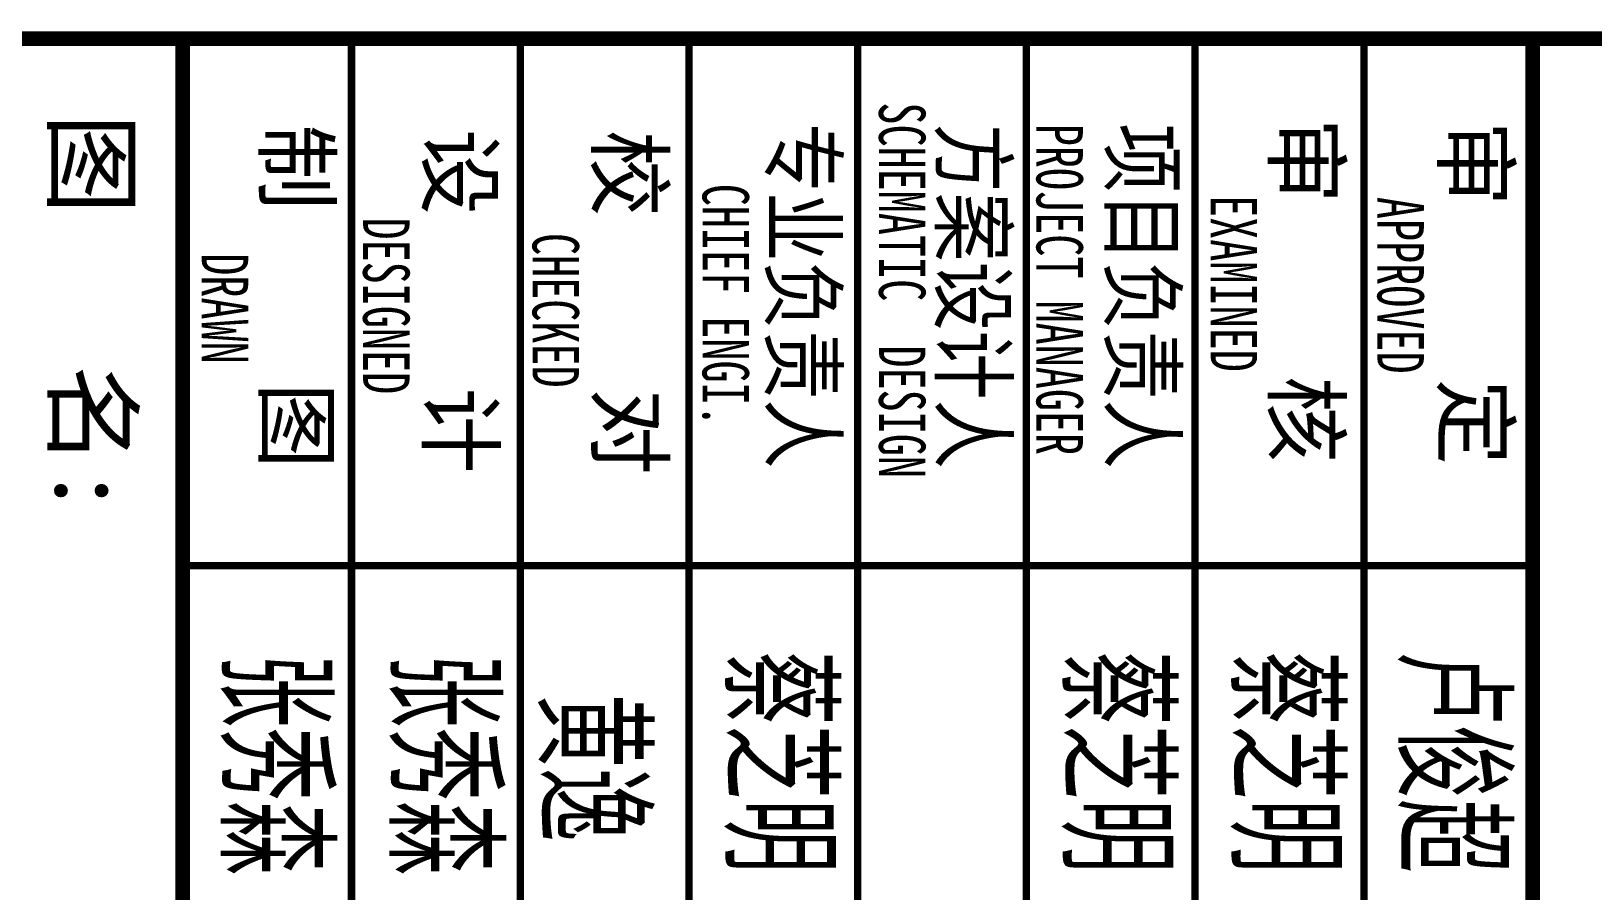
# Model space of a CAD drawing. Extents: x -518115 to 1124316, y -209821 to 1628073.
# Drawn here: x 1039601 to 1041452, y -172728 to -171709 of the extents above; entities that cross this region are included whole.
import ezdxf
from ezdxf.enums import TextEntityAlignment as Align

# ---------------------------------------------------------------- set-up
doc = ezdxf.new("R2010")
doc.units = 0
doc.header["$LTSCALE"] = 1000
doc.header["$MEASUREMENT"] = 0
doc.layers.add('图框', color=140, linetype='Continuous')
doc.layers.add('图签文字', color=147, linetype='Continuous')
doc.styles.add('建筑图签-1', font='', dxfattribs={"width": 0.7})
doc.styles.add('建筑图签-2', font='TXT.shx', dxfattribs={"width": 0.5, "bigfont": 'HZTXT.shx'})
doc.styles.get('建筑图签-1').set_extended_font_data('SimHei')

# ---------------------------------------------------------------- blocks, each defined once
blk = doc.blocks.new('GFDDDDRG')
at = {"layer": '图框'}
for points, const_width in [([(894109.8, -156001.9), (922809.8, -156001.9)], 35), ([(897509.9, -156001.9), (897509.9, -159501.9)], 35), ([(897909.9, -156001.9), (897909.9, -159501.9)], 17.5), ([(898309.9, -156001.9), (898309.9, -159501.9)], 17.5), ([(898709.9, -156001.9), (898709.9, -159501.9)], 17.5), ([(899109.9, -156001.9), (899109.9, -159501.9)], 17.5), ([(899509.9, -156001.9), (899509.9, -159501.9)], 17.5), ([(899909.9, -156001.9), (899909.9, -159501.9)], 17.5), ([(900309.9, -156001.9), (900309.9, -159501.9)], 17.5), ([(900709.9, -159501.9), (900709.9, -156001.9)], 35), ([(900709.9, -156001.9), (900709.9, -159501.9)], 35), ([(897509.9, -157251.7), (900709.9, -157251.9)], 17.5)]:
    blk.add_lwpolyline(points, dxfattribs=dict(at, const_width=const_width))
at = {"layer": '图框', "style": '建筑图签-1', "width": 0.7}
for s, p in [('SCHEMATIC  DESIGN', (899160.5, -156153.2, -899.5)), ('PROJECT MANAGER', (899533.8, -156203.9, -899.5)), ('EXAMINED  ', (899946.9, -156372.9, -899.5)), ('APPROVED ', (900342.1, -156377.2))]:
    blk.add_text(s, height=110, rotation=270, dxfattribs=at).set_placement(p)
for s, p in [('CHIEF ENGI.', (898797.2, -156634.2)), ('DESIGNED ', (897992.5, -156661.7)), ('CHECKED  ', (898394.2, -156698.5)), (' DRAWN   ', (897610, -156694.2))]:
    blk.add_text(s, height=110, rotation=270, dxfattribs=at).set_placement(p, align=Align.MIDDLE)
at = {"layer": '图签文字', "color": 7, "style": '建筑图签-1'}
for s, height, p in [('图   名:', 175, (897207.4, -156179.6)), ('制    图', 150, (897705.6, -156204.4)), ('审    核', 150, (900098.2, -156189.2)), ('审    定', 150, (900499.4, -156195.8)), ('设    计', 150, (898093, -156215.9)), ('校    对', 150, (898493.9, -156218.6))]:
    blk.add_text(s, height=height, rotation=270, dxfattribs=at).set_placement(p)
at = {"layer": '图签文字', "color": 7, "style": '建筑图签-1', "width": 0.8}
for s, p in [('专业负责人', (898905.6, -156202.5)), ('方案设计人', (899308.9, -156203.2)), ('项目负责人', (899710.1, -156203.2))]:
    blk.add_text(s, height=150, rotation=270, dxfattribs=at).set_placement(p)
at = {"layer": '图签文字', "color": 1, "style": '建筑图签-2', "width": 0.7}
for s, p in [('张秀森', (897600, -157460.1)), ('张秀森', (898000, -157460.1)), ('蔡芝明', (898795.2, -157455)), ('蔡芝明', (899595.2, -157455)), ('蔡芝明', (899995.2, -157455)), ('卢俊超', (900390.7, -157455)), ('黄逸', (898352.9, -157556))]:
    blk.add_text(s, height=250, rotation=270, dxfattribs=at).set_placement(p)

msp = doc.modelspace()

# ---------------------------------------------------------------- block references
at = {"xscale": 0.5, "yscale": 0.5, "zscale": 0.5}
msp.add_blockref('GFDDDDRG', (591025.6, -93716.5), dxfattribs=at)

doc.saveas('drawing.dxf')
